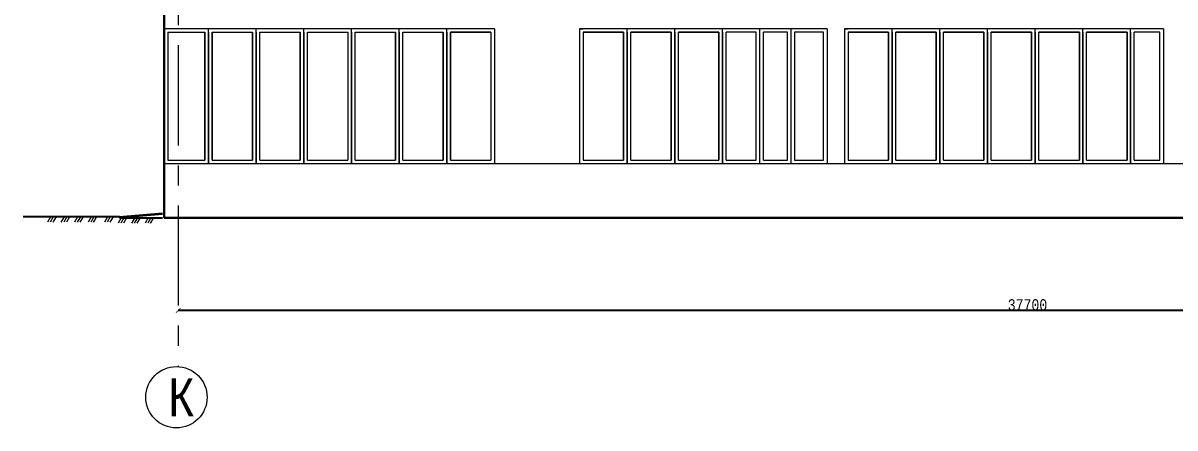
# Model space of a CAD drawing. Header units: millimetres. Extents: x -689206 to 4969298, y -1019800 to 703299.
# Drawn here: x 949259 to 974862, y -645686 to -636700 of the extents above; entities that cross this region are included whole.
import ezdxf

# ---------------------------------------------------------------- set-up
doc = ezdxf.new("R2010")
doc.units = ezdxf.units.MM
doc.linetypes.add('осеваяX2', pattern=[101.6, 63.5, -12.7, 12.7, -12.7])
doc.layers.add('РАЗМЕРЫ', color=7, linetype='Continuous', lineweight=9)
doc.layers.add('разрез2-2', color=7, linetype='Continuous')
doc.layers.add('сетка', color=104, linetype='Continuous')
doc.styles.add('Аннотативный', font='isocteur.ttf', dxfattribs={"width": 0.7, "height": 250})
doc.dimstyles.new('Аннотативный', dxfattribs={"dimscale": 0, "dimtxt": 250, "dimasz": 100, "dimexe": 1.25, "dimexo": 0.625, "dimtad": 1, "dimdec": 0, "dimtxsty": 'Аннотативный', "dimblk": 'ARCHTICK', "dimcen": 2.5, "dimadec": 0, "dimazin": 0, "dimtfac": 1, "dimtdec": 0, "dimtmove": 0, "dimatfit": 3, "dimfxl": 1, "dimarcsym": 0})

# ---------------------------------------------------------------- blocks, each defined once
blk = doc.blocks.new('_ArchTick')
at = {"color": 0, "linetype": 'ByBlock', "const_width": 0.15}
blk.add_lwpolyline([(-0.5, -0.5), (0.5, 0.5)], dxfattribs=at)
blk = doc.blocks.new('*D4462')
at = {"layer": 'Defpoints', "color": 0, "lineweight": 30, "ltscale": 35, "transparency": 16777216}
for p in [(952705, -643081), (952705, -643081), (990464, -643081)]:
    blk.add_point(p, dxfattribs=at)
at = {"layer": 'РАЗМЕРЫ', "color": 0, "lineweight": -2, "ltscale": 35, "transparency": 16777216}
for p, q in [((952705, -643081), (952705, -643080)), ((990464, -643081), (952705, -643081)), ((990464, -643081), (990464, -643080))]:
    blk.add_line(p, q, dxfattribs=at)
at = {"layer": 'РАЗМЕРЫ', "color": 0, "lineweight": -2, "ltscale": 35, "transparency": 16777216, "xscale": 100, "yscale": 100, "zscale": 100, "rotation": 180}
blk.add_blockref('_ArchTick', (952705, -643081), dxfattribs=at)
at = {"layer": 'РАЗМЕРЫ', "color": 0, "lineweight": -2, "ltscale": 35, "transparency": 16777216, "xscale": 100, "yscale": 100, "zscale": 100}
blk.add_blockref('_ArchTick', (990464, -643081), dxfattribs=at)
at = {"layer": 'РАЗМЕРЫ', "color": 0, "lineweight": 5, "ltscale": 35, "transparency": 16777216, "insert": (971584, -642956), "char_height": 250, "attachment_point": 5, "style": 'Аннотативный'}
blk.add_mtext('37700', dxfattribs=at)

msp = doc.modelspace()

# ---------------------------------------------------------------- linework, layer by layer
at = {"layer": 'РАЗМЕРЫ', "lineweight": 30, "ltscale": 35}
for p, q in [((952396.6, -626024.8), (952396.6, -639824.8)), ((952396.6, -639824.8), (952396.6, -640124.8)), ((952396.6, -641024.8), (952396.6, -639824.8)), ((990718.6, -641024.8), (952396.6, -641024.8))]:
    msp.add_line(p, q, dxfattribs=at)
at = {"layer": 'РАЗМЕРЫ', "linetype": 'осеваяX2', "lineweight": 5, "ltscale": 35}
msp.add_line((952704.6, -626524.8), (952704.6, -644324.8), dxfattribs=at)
at = {"layer": 'РАЗМЕРЫ', "lineweight": 5, "ltscale": 35}
for p, q in [((959739.6, -636824.8), (952396.6, -636824.8)), ((952476.6, -636904.8), (953299.6, -636904.8)), ((952476.6, -636904.8), (952476.6, -639744.8)), ((953299.6, -636904.8), (953299.6, -639744.8)), ((953299.6, -639744.8), (953299.6, -636904.8)), ((953299.6, -639744.8), (953299.6, -636904.8)), ((953379.6, -639824.8), (953379.6, -636824.8)), ((953379.6, -639744.8), (953379.6, -636904.8)), ((953379.6, -636904.8), (953379.6, -639824.8)), ((953459.6, -636904.8), (953459.6, -639744.8)), ((953459.6, -636904.8), (954359.6, -636904.8)), ((953459.6, -639744.8), (953459.6, -636904.8)), ((954359.6, -636904.8), (954359.6, -639744.8)), ((954359.6, -639744.8), (954359.6, -636904.8)), ((954359.6, -639744.8), (954359.6, -636904.8)), ((954439.6, -639824.8), (954439.6, -636824.8)), ((954439.6, -639744.8), (954439.6, -636904.8)), ((954439.6, -636904.8), (954439.6, -639824.8)), ((954519.6, -636904.8), (955419.6, -636904.8)), ((954519.6, -639744.8), (954519.6, -636904.8)), ((955419.6, -636904.8), (955419.6, -639744.8)), ((955419.6, -636904.8), (955419.6, -639744.8)), ((955419.6, -639744.8), (955419.6, -636904.8)), ((955419.6, -639744.8), (955419.6, -636904.8)), ((955499.6, -639824.8), (955499.6, -636824.8)), ((955499.6, -639744.8), (955499.6, -636904.8)), ((955499.6, -636904.8), (955499.6, -639824.8)), ((955579.6, -636904.8), (956479.6, -636904.8)), ((955579.6, -639744.8), (955579.6, -636904.8)), ((956479.6, -636904.8), (956479.6, -639744.8)), ((956479.6, -636904.8), (956479.6, -639744.8)), ((956479.6, -636904.8), (956479.6, -639744.8)), ((956559.6, -639824.8), (956559.6, -636824.8)), ((956559.6, -639744.8), (956559.6, -636904.8)), ((956559.6, -636904.8), (956559.6, -639824.8)), ((956639.6, -636904.8), (957539.6, -636904.8)), ((956639.6, -639744.8), (956639.6, -636904.8)), ((957539.6, -636904.8), (957539.6, -639744.8)), ((957539.6, -636904.8), (957539.6, -639744.8)), ((957539.6, -636904.8), (957539.6, -639744.8)), ((957539.6, -636904.8), (957539.6, -639744.8)), ((957539.6, -639744.8), (957539.6, -636904.8)), ((957539.6, -639744.8), (957539.6, -636904.8)), ((957619.6, -639824.8), (957619.6, -636824.8)), ((957619.6, -639744.8), (957619.6, -636904.8)), ((957619.6, -636904.8), (957619.6, -639824.8)), ((957699.6, -636904.8), (958599.6, -636904.8)), ((957699.6, -639744.8), (957699.6, -636904.8)), ((958599.6, -636904.8), (958599.6, -639744.8)), ((958599.6, -636904.8), (958599.6, -639744.8)), ((958599.6, -636904.8), (958599.6, -639744.8)), ((958599.6, -636904.8), (958599.6, -639744.8)), ((958599.6, -636904.8), (958599.6, -639744.8)), ((958599.6, -639744.8), (958599.6, -636904.8)), ((958599.6, -639744.8), (958599.6, -636904.8)), ((958679.6, -639824.8), (958679.6, -636824.8)), ((958679.6, -639744.8), (958679.6, -636904.8)), ((958679.6, -636904.8), (958679.6, -639824.8)), ((958759.6, -636904.8), (959659.6, -636904.8)), ((958759.6, -639744.8), (958759.6, -636904.8)), ((959659.6, -636904.8), (958759.6, -636904.8)), ((958759.6, -636904.8), (958759.6, -639744.8)), ((959659.6, -636904.8), (959659.6, -639744.8)), ((959739.6, -636824.8), (959739.6, -639824.8)), ((967133.5, -636824.8), (961626.6, -636824.8)), ((961626.6, -636824.8), (961706.6, -636824.8)), ((961706.6, -636824.8), (961626.6, -636824.8)), ((961626.6, -636824.8), (961626.6, -639824.8)), ((961706.6, -636904.8), (961706.6, -639744.8)), ((962606.6, -636904.8), (961706.6, -636904.8)), ((961706.6, -636904.8), (962606.6, -636904.8)), ((962606.6, -636904.8), (962606.6, -639744.8)), ((962606.6, -636904.8), (962606.6, -639744.8)), ((962606.6, -639744.8), (962606.6, -636904.8)), ((962606.6, -639744.8), (962606.6, -636904.8)), ((962686.6, -639824.8), (962686.6, -636824.8)), ((962686.6, -639744.8), (962686.6, -636904.8)), ((962686.6, -636904.8), (962686.6, -639824.8)), ((963666.6, -636904.8), (962766.6, -636904.8)), ((962766.6, -639744.8), (962766.6, -636904.8)), ((962766.6, -636904.8), (963666.6, -636904.8)), ((962976.6, -636904.8), (963666.6, -636904.8)), ((963666.6, -636904.8), (963666.6, -639744.8)), ((963666.6, -636904.8), (963666.6, -639744.8)), ((963666.6, -636904.8), (963666.6, -639744.8)), ((963666.6, -639744.8), (963666.6, -636904.8)), ((963666.6, -639744.8), (963666.6, -636904.8)), ((963746.6, -639824.8), (963746.6, -636824.8)), ((963746.6, -639744.8), (963746.6, -636904.8)), ((963746.6, -636904.8), (963746.6, -639824.8)), ((964726.6, -636904.8), (963826.6, -636904.8)), ((963826.6, -636904.8), (964246.6, -636904.8)), ((963826.6, -639744.8), (963826.6, -636904.8)), ((963826.6, -636904.8), (964726.6, -636904.8)), ((964726.6, -636904.8), (964726.6, -639744.8)), ((964726.6, -636904.8), (964726.6, -639744.8)), ((964726.6, -636904.8), (964726.6, -639744.8)), ((964726.6, -636904.8), (964726.6, -639744.8)), ((964726.6, -639744.8), (964726.6, -636904.8)), ((964726.6, -639744.8), (964726.6, -636904.8)), ((964806.6, -639824.8), (964806.6, -636824.8)), ((964806.6, -639744.8), (964806.6, -636904.8)), ((964806.6, -636904.8), (964806.6, -639824.8)), ((965556.6, -636904.8), (964886.6, -636904.8)), ((964886.6, -639744.8), (964886.6, -636904.8)), ((965556.6, -639744.8), (965556.6, -636904.8)), ((965636.6, -639824.8), (965636.6, -636824.8)), ((966248.4, -636904.8), (965716.6, -636904.8)), ((965716.6, -639744.4), (965716.6, -636904.8)), ((966248.4, -639744.8), (966248.4, -636904.8)), ((966328.4, -639824.8), (966328.4, -636824.8)), ((967053.5, -636904.8), (966408.4, -636904.8)), ((966408.4, -636904.8), (966408.4, -639744.8)), ((967053.5, -639743.7), (967053.5, -636904.8)), ((967133.5, -636824.8), (967133.5, -639824.8)), ((974606.6, -636824.8), (967516.6, -636824.8)), ((967516.6, -636824.8), (967596.6, -636824.8)), ((967516.6, -636824.8), (967516.6, -639824.8)), ((967596.6, -636904.8), (967596.6, -639744.8)), ((968496.6, -636904.8), (967596.6, -636904.8)), ((967596.6, -636904.8), (968496.6, -636904.8)), ((968496.6, -636904.8), (968496.6, -639744.8)), ((968496.6, -639744.8), (968496.6, -636904.8)), ((968496.6, -639744.8), (968496.6, -636904.8)), ((968576.6, -639824.8), (968576.6, -636824.8)), ((968576.6, -639744.8), (968576.6, -636904.8)), ((968576.6, -636904.8), (968576.6, -639824.8)), ((969556.6, -636904.8), (968656.6, -636904.8)), ((968656.6, -639744.8), (968656.6, -636904.8)), ((968656.6, -636904.8), (969556.6, -636904.8)), ((968866.6, -636904.8), (969556.6, -636904.8)), ((969556.6, -636904.8), (969556.6, -639744.8)), ((969556.6, -636904.8), (969556.6, -639744.8)), ((969556.6, -639744.8), (969556.6, -636904.8)), ((969556.6, -639744.8), (969556.6, -636904.8)), ((969636.6, -639824.8), (969636.6, -636824.8)), ((969636.6, -639744.8), (969636.6, -636904.8)), ((969636.6, -636904.8), (969636.6, -639824.8)), ((970616.6, -636904.8), (969716.6, -636904.8)), ((969716.6, -636904.8), (970136.6, -636904.8)), ((969716.6, -639744.8), (969716.6, -636904.8)), ((969716.6, -636904.8), (970616.6, -636904.8)), ((970616.6, -636904.8), (970616.6, -639744.8)), ((970616.6, -636904.8), (970616.6, -639744.8)), ((970616.6, -636904.8), (970616.6, -639744.8)), ((970616.6, -639744.8), (970616.6, -636904.8)), ((970616.6, -639744.8), (970616.6, -636904.8)), ((970696.6, -639824.8), (970696.6, -636824.8)), ((970696.6, -639744.8), (970696.6, -636904.8)), ((970696.6, -636904.8), (970696.6, -639824.8)), ((971676.6, -636904.8), (970776.6, -636904.8)), ((970776.6, -639744.8), (970776.6, -636904.8)), ((970776.6, -636904.8), (971676.6, -636904.8)), ((971676.6, -636904.8), (971676.6, -639744.8)), ((971676.6, -636904.8), (971676.6, -639744.8)), ((971676.6, -636904.8), (971676.6, -639744.8)), ((971676.6, -636904.8), (971676.6, -639744.8)), ((971676.6, -639744.8), (971676.6, -636904.8)), ((971676.6, -639744.8), (971676.6, -636904.8)), ((971756.6, -639824.8), (971756.6, -636824.8)), ((971756.6, -639744.8), (971756.6, -636904.8)), ((971756.6, -636904.8), (971756.6, -639824.8)), ((972736.6, -636904.8), (971836.6, -636904.8)), ((971836.6, -639744.8), (971836.6, -636904.8)), ((971836.6, -636904.8), (972736.6, -636904.8)), ((972736.6, -636904.8), (972736.6, -639744.8)), ((972736.6, -636904.8), (972736.6, -639744.8)), ((972736.6, -636904.8), (972736.6, -639744.8)), ((972736.6, -636904.8), (972736.6, -639744.8)), ((972736.6, -636904.8), (972736.6, -639744.8)), ((972736.6, -639744.8), (972736.6, -636904.8)), ((972736.6, -639744.8), (972736.6, -636904.8)), ((972816.6, -639824.8), (972816.6, -636824.8)), ((972816.6, -639744.8), (972816.6, -636904.8)), ((972816.6, -636904.8), (972816.6, -639824.8)), ((973796.6, -636904.8), (972896.6, -636904.8)), ((972896.6, -639744.8), (972896.6, -636904.8)), ((972896.6, -636904.8), (973796.6, -636904.8)), ((973796.6, -636904.8), (973796.6, -639744.8)), ((973796.6, -636904.8), (973796.6, -639744.8)), ((973796.6, -636904.8), (973796.6, -639744.8)), ((973796.6, -636904.8), (973796.6, -639744.8)), ((973796.6, -636904.8), (973796.6, -639744.8)), ((973796.6, -636904.8), (973796.6, -639744.8)), ((973796.6, -639744.8), (973796.6, -636904.8)), ((973796.6, -639744.8), (973796.6, -636904.8)), ((973876.6, -639824.8), (973876.6, -636824.8)), ((973876.6, -639744.8), (973876.6, -636904.8)), ((973876.6, -636904.8), (973876.6, -639824.8)), ((974526.6, -636904.8), (973956.6, -636904.8)), ((973956.6, -639744.8), (973956.6, -636904.8)), ((974526.6, -639744.8), (974526.6, -636904.8)), ((974606.6, -636824.8), (974606.6, -639824.8)), ((952476.6, -639744.8), (953299.6, -639744.8)), ((953459.6, -639744.8), (954359.6, -639744.8)), ((954519.6, -639744.8), (955419.6, -639744.8)), ((955579.6, -639744.8), (956479.6, -639744.8)), ((956639.6, -639744.8), (957539.6, -639744.8)), ((957699.6, -639744.8), (958599.6, -639744.8)), ((958759.6, -639744.8), (959659.6, -639744.8)), ((961706.6, -639744.8), (962606.6, -639744.8)), ((961706.6, -639744.8), (962606.6, -639744.8)), ((962766.6, -639744.8), (963666.6, -639744.8)), ((962766.6, -639744.8), (962976.6, -639744.8)), ((963826.6, -639744.8), (964726.6, -639744.8)), ((964886.6, -639744.8), (965556.6, -639744.4)), ((965716.6, -639744.4), (966248.4, -639744.1)), ((966408.4, -639744), (967053.5, -639743.7)), ((967596.6, -639744.8), (968496.6, -639744.8)), ((967596.6, -639744.8), (968496.6, -639744.8)), ((968656.6, -639744.8), (969556.6, -639744.8)), ((968656.6, -639744.8), (968866.6, -639744.8)), ((969716.6, -639744.8), (970616.6, -639744.8)), ((970136.6, -639744.8), (970616.6, -639744.8)), ((970776.6, -639744.8), (971676.6, -639744.8)), ((970776.6, -639744.8), (971406.6, -639744.8)), ((971836.6, -639744.8), (972736.6, -639744.8)), ((972896.6, -639744.8), (973796.6, -639744.8)), ((973956.6, -639744.8), (974526.6, -639744.8)), ((965716.6, -639824.8), (965636.6, -639824.8)), ((952396.6, -641024.8), (952704.6, -641024.8)), ((952704.6, -641024.8), (952704.6, -641858.9))]:
    msp.add_line(p, q, dxfattribs=at)
at = {"layer": 'РАЗМЕРЫ', "lineweight": 9, "ltscale": 35}
msp.add_line((979758.6, -639824.8), (952396.6, -639824.8), dxfattribs=at)
at = {"layer": 'разрез2-2'}
for p, q in [((951406.9, -641003.1), (949259.4, -641003.1)), ((951406.9, -641003.1), (951106.9, -641003.1)), ((951406.9, -641003.1), (952359.6, -640919.1)), ((952359.6, -640939.1), (951406.9, -641023.1)), ((951406.9, -641003.1), (951406.9, -641023.1)), ((951406.9, -641023.1), (952359.6, -641023.1))]:
    msp.add_line(p, q, dxfattribs=at)
at = {"layer": 'разрез2-2', "lineweight": 15}
for points in [[(949871.9, -641003.1), (949802.3, -641122.4)], [(949931.5, -641003.1), (949863.2, -641122.4)], [(949992.4, -641003.1), (949922.8, -641122.4)], [(950172.7, -641003.1), (950103.1, -641122.4)], [(950232.3, -641003.1), (950164, -641122.4)], [(950293.2, -641003.1), (950223.6, -641122.4)], [(950473.5, -641003.1), (950403.9, -641122.4)], [(950533.1, -641003.1), (950464.8, -641122.4)], [(950594, -641003.1), (950524.4, -641122.4)], [(950774.3, -641003.1), (950704.7, -641122.4)], [(950833.9, -641003.1), (950765.6, -641122.4)], [(951139.4, -641003.1), (951069.8, -641122.4)], [(951199, -641003.1), (951130.7, -641122.4)], [(951259.9, -641003.1), (951190.3, -641122.4)], [(951440.2, -641023.1), (951370.6, -641142.4)], [(951499.8, -641023.1), (951431.5, -641142.4)], [(951560.7, -641023.1), (951491.1, -641142.4)], [(951741, -641023.1), (951671.4, -641142.4)], [(951800.6, -641023.1), (951732.3, -641142.4)], [(951861.6, -641023.1), (951791.9, -641142.4)], [(952041.8, -641023.1), (951972.2, -641142.4)], [(952101.4, -641023.1), (952033.1, -641142.4)]]:
    msp.add_lwpolyline(points, dxfattribs=at)
for points in [[(950825.2, -641122.4), (950893.6, -641003.1)], [(952092.7, -641142.4), (952161.1, -641023.1)]]:
    msp.add_lwpolyline(points, close=True, dxfattribs=at)
at = {"layer": 'сетка', "lineweight": 5}
msp.add_circle((952668.9, -645005.5), 680.7, dxfattribs=at)

# ---------------------------------------------------------------- texts
at = {"layer": 'РАЗМЕРЫ', "lineweight": 5, "ltscale": 35, "insert": (952485, -644587.3), "char_height": 841.3, "width": 7009.377, "attachment_point": 1, "style": 'Аннотативный'}
msp.add_mtext('К', dxfattribs=at)

# ---------------------------------------------------------------- dimensions: what is measured, and where the dimension line sits
at = {"layer": 'РАЗМЕРЫ', "lineweight": 5, "ltscale": 35}
dim = msp.add_linear_dim(base=(952704.6, -643081.5), p1=(990463.6, -643081.5), p2=(952704.6, -643081.5), text='37700', dimstyle='Аннотативный', dxfattribs=at)
dim.commit()
dim.dimension.update_dxf_attribs({"geometry": '*D4462', "text_midpoint": (971584.1, -642955.9)})

doc.saveas('drawing.dxf')
